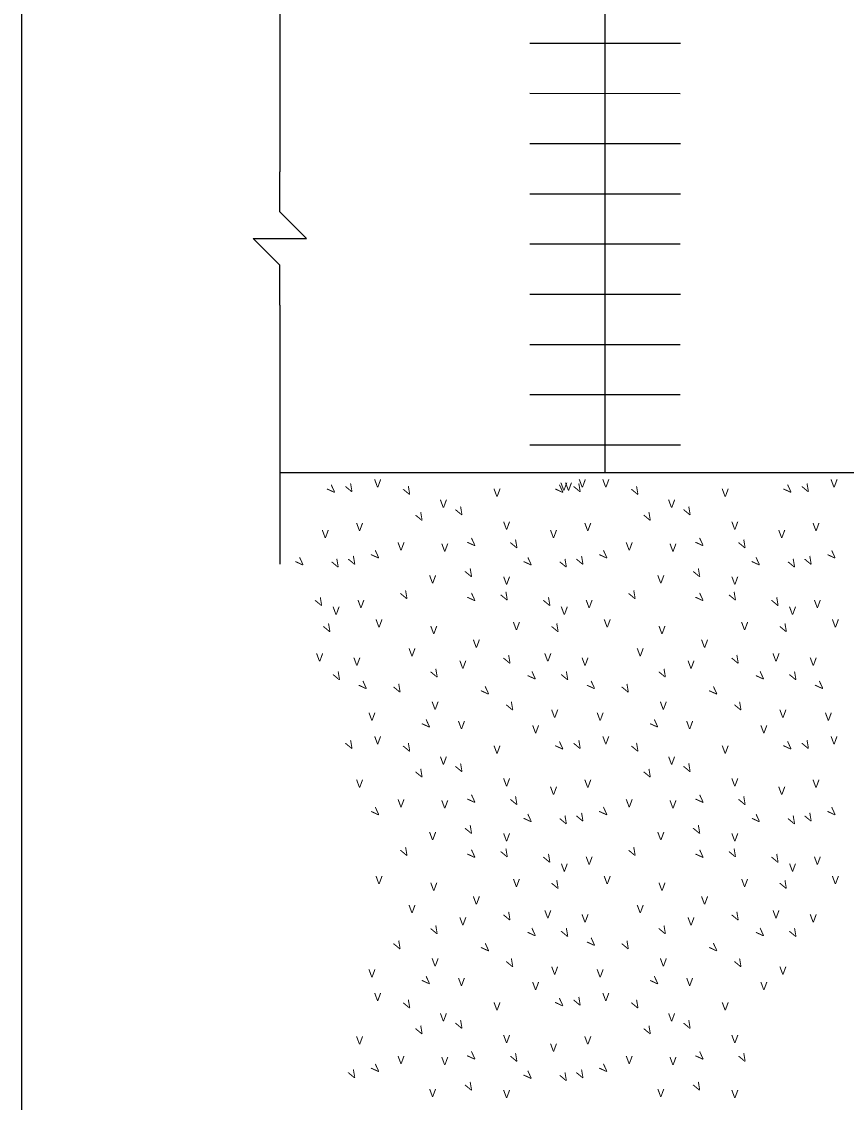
# Model space of a CAD drawing. Extents: x 1007 to 1035.5, y 1000.5 to 1021.5.
# Drawn here: x 1007 to 1009.062, y 1016.127 to 1018.829 of the extents above; entities that cross this region are included whole.
import ezdxf

# ---------------------------------------------------------------- set-up
doc = ezdxf.new("R2010")
doc.units = 0
for name, color, linetype in [('Level 1', 7, 'Continuous'), ('Level 10', 7, 'Continuous'), ('Level 11', 7, 'Continuous')]:
    doc.layers.add(name, color=color, linetype=linetype)

msp = doc.modelspace()

# ---------------------------------------------------------------- linework, layer by layer
at = {"layer": 'Level 1'}
for p, q in [((1008.4587, 1017.7016), (1008.4586, 1020.0299)), ((1007.6459, 1019.3284), (1007.6459, 1018.4533)), ((1008.2704, 1018.7749), (1008.647, 1018.7748)), ((1008.2704, 1018.6494), (1008.6469, 1018.6493)), ((1008.2704, 1018.5239), (1008.647, 1018.5239)), ((1008.2704, 1018.3984), (1008.647, 1018.3984)), ((1008.2705, 1018.2729), (1008.6469, 1018.2729)), ((1008.2705, 1018.1473), (1008.647, 1018.1474)), ((1007.6459, 1018.12), (1007.6459, 1017.4728)), ((1008.2704, 1018.0218), (1008.6469, 1018.0219)), ((1008.2705, 1017.8964), (1008.6469, 1017.8963)), ((1008.2705, 1017.7709), (1008.6471, 1017.7709)), ((1007.6459, 1017.7016), (1013.2087, 1017.7016))]:
    msp.add_line(p, q, dxfattribs=at)
msp.add_lwpolyline([(1007.6459, 1018.12), (1007.6459, 1018.22), (1007.5793, 1018.2867), (1007.7126, 1018.2867), (1007.6459, 1018.3533), (1007.6459, 1018.4533)], dxfattribs=at)
at = {"layer": 'Level 10'}
msp.add_line((1007, 1021.5), (1007, 1000.5), dxfattribs=at)
at = {"layer": 'Level 11'}
msp.add_lwpolyline([(1007, 1000.5), (1035.5, 1000.5), (1035.5, 1021.5), (1007, 1021.5)], close=True, dxfattribs=at)

# ---------------------------------------------------------------- texts
at = {"layer": 'Level 1'}
for rotation, p in [(45, (1007.7765, 1017.6454)), (29.9221, (1007.8183, 1017.6487)), (45, (1008.3471, 1017.6454)), (29.9221, (1008.3889, 1017.6487)), (45, (1008.9177, 1017.6454)), (29.9221, (1008.9595, 1017.6487)), (29.9221, (1007.9627, 1017.6418)), (29.9221, (1008.5333, 1017.6418)), (29.9221, (1008.0933, 1017.5908)), (29.9221, (1008.6638, 1017.5908)), (29.9221, (1007.9936, 1017.5771)), (29.9221, (1008.5642, 1017.5771)), (45, (1008.1273, 1017.5121)), (45, (1008.6978, 1017.5121)), (29.9221, (1008.2307, 1017.5083)), (29.9221, (1008.8013, 1017.5083)), (45, (1007.6975, 1017.4639)), (29.9221, (1007.7838, 1017.4603)), (29.9221, (1007.8253, 1017.4672)), (45, (1007.8868, 1017.4812)), (45, (1008.2681, 1017.4639)), (29.9221, (1008.3543, 1017.4603)), (29.9221, (1008.3958, 1017.4672)), (45, (1008.4573, 1017.4812)), (45, (1008.8387, 1017.4639)), (29.9221, (1008.9249, 1017.4603)), (29.9221, (1008.9664, 1017.4672)), (45, (1009.0279, 1017.4812)), (29.9221, (1008.1173, 1017.4363)), (29.9221, (1008.6878, 1017.4363)), (29.9221, (1007.9558, 1017.3813)), (45, (1008.1273, 1017.3747)), (29.9221, (1008.2066, 1017.3778)), (29.9221, (1008.5263, 1017.3813)), (45, (1008.6978, 1017.3747)), (29.9221, (1008.7772, 1017.3778)), (29.9221, (1007.7425, 1017.3641)), (29.9221, (1008.3131, 1017.3641)), (29.9221, (1008.8837, 1017.3641)), (29.9221, (1007.7631, 1017.2988)), (29.9221, (1008.3337, 1017.2988)), (29.9221, (1008.9043, 1017.2988)), (29.9221, (1008.2134, 1017.2198)), (29.9221, (1008.784, 1017.2198)), (29.9221, (1008.0313, 1017.1854)), (29.9221, (1008.6019, 1017.1854)), (29.9221, (1007.7872, 1017.1786)), (45, (1008.2783, 1017.1788)), (29.9221, (1008.3578, 1017.1786)), (45, (1008.8489, 1017.1788)), (29.9221, (1008.9283, 1017.1786)), (45, (1007.8558, 1017.1548)), (29.9221, (1007.9386, 1017.1477)), (45, (1008.1616, 1017.141)), (45, (1008.4264, 1017.1548)), (29.9221, (1008.5092, 1017.1477)), (45, (1008.7322, 1017.141)), (45, (1008.997, 1017.1548)), (29.9221, (1008.2203, 1017.103)), (29.9221, (1008.7909, 1017.103)), (45, (1008.0138, 1017.0586)), (45, (1008.5844, 1017.0586)), (29.9221, (1007.8183, 1017.0068)), (29.9221, (1007.9627, 1016.9999)), (45, (1008.3471, 1017.0036)), (29.9221, (1008.3889, 1017.0068)), (29.9221, (1008.5333, 1016.9999)), (45, (1008.9177, 1017.0036)), (29.9221, (1008.9595, 1017.0068)), (29.9221, (1008.0933, 1016.949)), (29.9221, (1008.6638, 1016.949)), (29.9221, (1007.9936, 1016.9353)), (29.9221, (1008.5642, 1016.9353)), (45, (1008.1273, 1016.8703)), (29.9221, (1008.2307, 1016.8665)), (45, (1008.6978, 1016.8703)), (29.9221, (1008.8013, 1016.8665)), (45, (1007.8868, 1016.8393)), (45, (1008.4573, 1016.8393)), (45, (1009.0279, 1016.8393)), (45, (1008.2681, 1016.8221)), (29.9221, (1008.3543, 1016.8184)), (29.9221, (1008.3958, 1016.8253)), (45, (1008.8387, 1016.8221)), (29.9221, (1008.9249, 1016.8184)), (29.9221, (1008.9664, 1016.8253)), (29.9221, (1008.1173, 1016.7944)), (29.9221, (1008.6878, 1016.7944)), (29.9221, (1007.9558, 1016.7394)), (45, (1008.1273, 1016.7328)), (29.9221, (1008.2066, 1016.736)), (29.9221, (1008.5263, 1016.7394)), (45, (1008.6978, 1016.7328)), (29.9221, (1008.7772, 1016.736)), (29.9221, (1008.3131, 1016.7223)), (29.9221, (1008.8837, 1016.7223)), (29.9221, (1008.3337, 1016.657)), (29.9221, (1008.9043, 1016.657)), (29.9221, (1008.2134, 1016.5779)), (29.9221, (1008.784, 1016.5779)), (29.9221, (1008.0313, 1016.5436)), (45, (1008.2783, 1016.537)), (29.9221, (1008.6019, 1016.5436)), (45, (1008.8489, 1016.537)), (29.9221, (1008.3578, 1016.5368)), (45, (1008.4264, 1016.5129)), (29.9221, (1008.9283, 1016.5368)), (29.9221, (1007.9386, 1016.5058)), (45, (1008.1616, 1016.4992)), (29.9221, (1008.5092, 1016.5058)), (45, (1008.7322, 1016.4992)), (29.9221, (1008.2203, 1016.4612)), (29.9221, (1008.7909, 1016.4612)), (45, (1008.0138, 1016.4168)), (45, (1008.5844, 1016.4168)), (29.9221, (1007.9627, 1016.3581)), (45, (1008.3471, 1016.3618)), (29.9221, (1008.3889, 1016.365)), (29.9221, (1008.5333, 1016.3581)), (29.9221, (1008.0933, 1016.3072)), (29.9221, (1008.6638, 1016.3072)), (29.9221, (1007.9936, 1016.2934)), (29.9221, (1008.5642, 1016.2934)), (45, (1008.1273, 1016.2284)), (29.9221, (1008.2307, 1016.2247)), (45, (1008.6978, 1016.2284)), (29.9221, (1008.8013, 1016.2247)), (45, (1007.8868, 1016.1975)), (45, (1008.4573, 1016.1975)), (29.9221, (1007.8253, 1016.1835)), (45, (1008.2681, 1016.1803)), (29.9221, (1008.3543, 1016.1766)), (29.9221, (1008.3958, 1016.1835)), (29.9221, (1008.1173, 1016.1526)), (29.9221, (1008.6878, 1016.1526))]:
    msp.add_text('V', height=0.02, rotation=rotation, dxfattribs=at).set_placement(p)
for p in [(1007.8813, 1017.6642), (1008.3468, 1017.6565), (1008.3585, 1017.6565), (1008.393, 1017.6642), (1008.4518, 1017.6642), (1009.0224, 1017.6642), (1008.1797, 1017.6408), (1008.7503, 1017.6408), (1008.0457, 1017.6133), (1008.6163, 1017.6133), (1007.8361, 1017.5555), (1008.2037, 1017.5589), (1008.4067, 1017.5555), (1008.7743, 1017.5589), (1008.9773, 1017.5555), (1007.7504, 1017.5377), (1008.321, 1017.5377), (1008.8916, 1017.5377), (1007.9397, 1017.5068), (1008.0491, 1017.5039), (1008.5103, 1017.5068), (1008.6197, 1017.5039), (1008.0187, 1017.4243), (1008.2037, 1017.4215), (1008.5893, 1017.4243), (1008.7743, 1017.4215), (1007.8395, 1017.3631), (1008.4101, 1017.3631), (1008.9807, 1017.3631), (1007.7774, 1017.3459), (1008.348, 1017.3459), (1008.9186, 1017.3459), (1007.8847, 1017.3144), (1008.2283, 1017.3075), (1008.4553, 1017.3144), (1008.7988, 1017.3075), (1009.0258, 1017.3144), (1008.0216, 1017.2978), (1008.5922, 1017.2978), (1008.1281, 1017.2635), (1008.6987, 1017.2635), (1007.7362, 1017.2291), (1007.8293, 1017.2188), (1007.9672, 1017.2423), (1008.3068, 1017.2291), (1008.3998, 1017.2188), (1008.5378, 1017.2423), (1008.8773, 1017.2291), (1008.9704, 1017.2188), (1008.0943, 1017.2113), (1008.6648, 1017.2113), (1008.025, 1017.1088), (1008.3239, 1017.0883), (1008.5956, 1017.1088), (1008.8945, 1017.0883), (1007.867, 1017.0814), (1008.0908, 1017.0602), (1008.4376, 1017.0814), (1008.6614, 1017.0602), (1009.0082, 1017.0814), (1008.2763, 1017.0498), (1008.8469, 1017.0498), (1007.8813, 1017.0223), (1008.4518, 1017.0223), (1009.0224, 1017.0223), (1008.1797, 1016.9989), (1008.7503, 1016.9989), (1008.0457, 1016.9714), (1008.6163, 1016.9714), (1007.8361, 1016.9137), (1008.2037, 1016.9171), (1008.321, 1016.8958), (1008.4067, 1016.9137), (1008.7743, 1016.9171), (1008.8916, 1016.8958), (1008.9773, 1016.9137), (1007.9397, 1016.8649), (1008.0491, 1016.8621), (1008.5103, 1016.8649), (1008.6197, 1016.8621), (1008.0187, 1016.7825), (1008.2037, 1016.7797), (1008.5893, 1016.7825), (1008.7743, 1016.7797), (1008.4101, 1016.7213), (1008.9807, 1016.7213), (1008.348, 1016.7041), (1008.9186, 1016.7041), (1007.8847, 1016.6726), (1008.0216, 1016.656), (1008.2283, 1016.6657), (1008.4553, 1016.6726), (1008.5922, 1016.656), (1008.7988, 1016.6657), (1009.0258, 1016.6726), (1007.9672, 1016.6004), (1008.1281, 1016.6217), (1008.5378, 1016.6004), (1008.6987, 1016.6217), (1008.3068, 1016.5873), (1008.3998, 1016.577), (1008.8773, 1016.5873), (1008.9704, 1016.577), (1008.0943, 1016.5695), (1008.6648, 1016.5695), (1008.025, 1016.467), (1008.5956, 1016.467), (1007.867, 1016.4396), (1008.3239, 1016.4464), (1008.4376, 1016.4396), (1008.8945, 1016.4464), (1008.0908, 1016.4183), (1008.6614, 1016.4183), (1008.2763, 1016.408), (1008.8469, 1016.408), (1007.8813, 1016.3805), (1008.1797, 1016.3571), (1008.4518, 1016.3805), (1008.7503, 1016.3571), (1008.0457, 1016.3296), (1008.6163, 1016.3296), (1008.2037, 1016.2753), (1008.7743, 1016.2753), (1007.8361, 1016.2718), (1008.321, 1016.254), (1008.4067, 1016.2718), (1007.9397, 1016.2231), (1008.0491, 1016.2203), (1008.5103, 1016.2231), (1008.6197, 1016.2203), (1008.0187, 1016.1407), (1008.5893, 1016.1407), (1008.2037, 1016.1378), (1008.7743, 1016.1378)]:
    msp.add_text('V', height=0.02, dxfattribs=at).set_placement(p)

doc.saveas('drawing.dxf')
